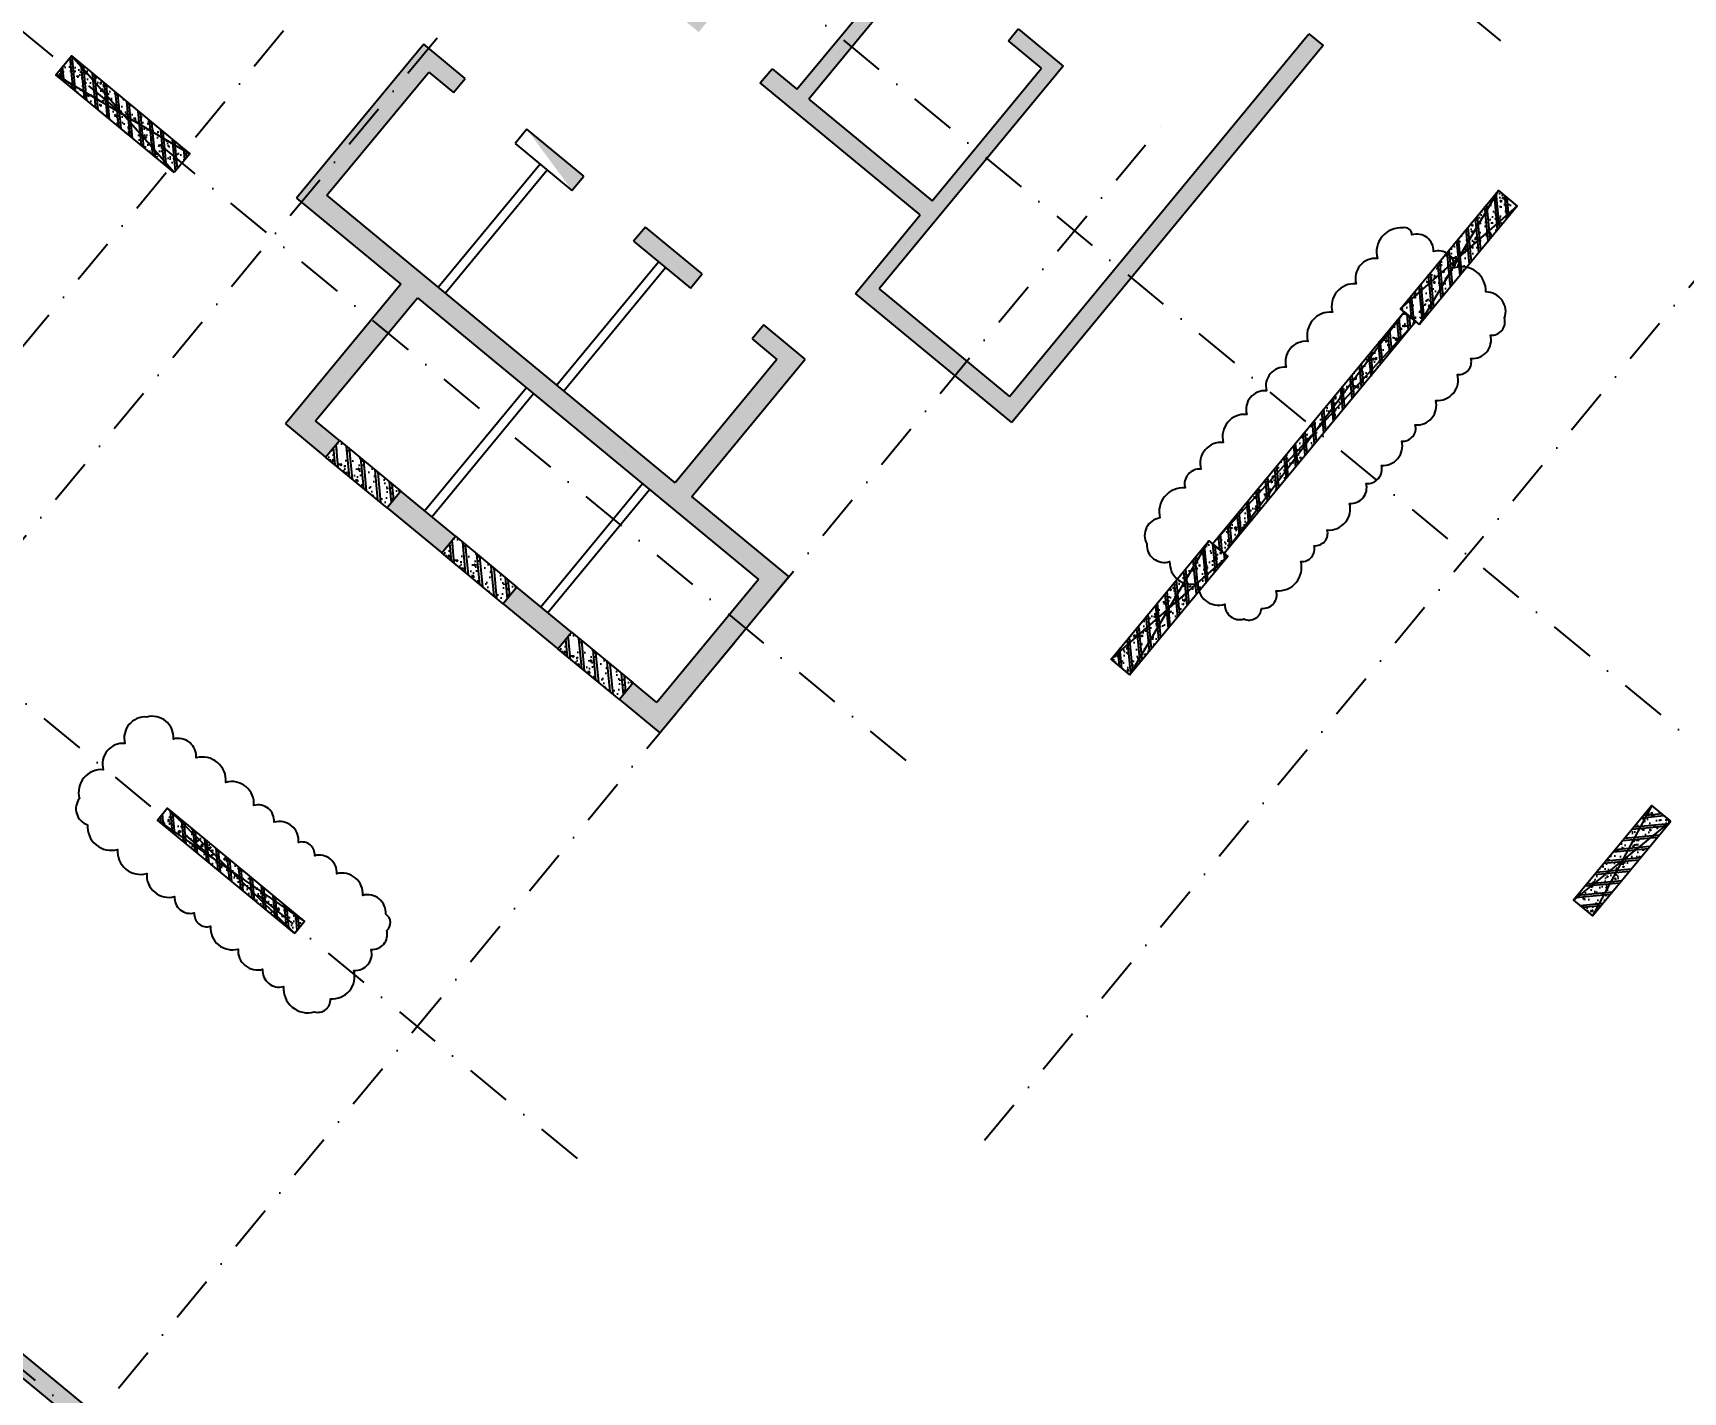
# Model space of a CAD drawing. Header units: millimetres. Extents: x -185400 to 12385, y -14070 to 168686.
# Drawn here: x -91778 to -64925, y 84462 to 106585 of the extents above; entities that cross this region are included whole.
import ezdxf

# ---------------------------------------------------------------- set-up
doc = ezdxf.new("R2010")
doc.units = ezdxf.units.MM
doc.header["$LTSCALE"] = 300
doc.header["$MEASUREMENT"] = 0
doc.set_wipeout_variables(frame=1)
doc.linetypes.add('DASHDOT', pattern=[1, 0.5, -0.25, 0, -0.25])
doc.linetypes.add('HIDDEN', pattern=[0.375, 0.25, -0.125])
doc.layers.add('#220929_Dieu chinh', color=4, linetype='Continuous', plot=False)
for name, color, linetype in [('KC-Betong', 6, 'Continuous'), ('KT-Hatch', 251, 'Continuous'), ('KT-Kich thuoc', 9, 'Continuous'), ('KT-Luoi truc South Tower', 8, 'DASHDOT'), ('KT-Net cot vach', 6, 'Continuous'), ('KT-Thay', 7, 'Continuous')]:
    doc.layers.add(name, color=color, linetype=linetype)
doc.layers.add('KT-Chi gioi XD', color=7, linetype='HIDDEN', true_color=0x0066cc)
doc.styles.add('Arial Narrow', font='ARIALN.TTF')
doc.dimstyles.new('ccu12-200', dxfattribs={"dimscale": 200, "dimtxt": 2.5, "dimasz": 1, "dimexe": 1, "dimexo": 2, "dimgap": 1, "dimtad": 1, "dimdec": 0, "dimdsep": 46, "dimtxsty": 'Arial Narrow', "dimblk": 'ARCHTICK', "dimcen": -1, "dimdle": 1, "dimclrd": 256, "dimclre": 256, "dimclrt": 3, "dimadec": 0, "dimazin": 2, "dimtfac": 0.1, "dimtdec": 0, "dimtmove": 0, "dimatfit": 1, "dimldrblk": 'ARCHTICK', "dimfxl": 1, "dimtvp": 0.833333, "dimtolj": 1, "dimtzin": 12, "dimarcsym": 0})

# ---------------------------------------------------------------- blocks, each defined once
blk = doc.blocks.new('*U18')
h = blk.add_hatch()
h.set_pattern_fill('VATLIEU04', color=250, scale=40, style=0, pattern_type=2)
h.set_pattern_definition([(50, (1550, 450), (286.904, -25.1), [30, -330]), (355, (1550, 450), (-55.5, 300.877), [24, -264]), (100.451, (1573.9, 447.9), (231.404, 275.776), [25.496, -280.457]), (46.184, (1550, 530), (426.896, -66.21), [45, -495]), (96.636, (1585.57, 524.5), (373.865, 389.65), [38.244, -420.685]), (351.184, (1550, 530), (373.865, 389.65), [36, -396]), (21, (1590, 510), (238.763, -161.048), [30, -330]), (326, (1590, 510), (97.326, 290.06), [24, -264]), (71.451, (1609.9, 496.58), (336.09, 129.012), [25.496, -280.457]), (37.5, (1550, 450), (4.864, 133.1575), [0, -260.8, 0, -268, 0, -265]), (7.5, (1550, 450), (105.228, 157.765), [0, -152.8, 0, -254.8, 0, -101]), (327.5, (1460.8, 450), (213.529, -9.022), [0, -100, 0, -312, 0, -414]), (317.5, (1420.8, 450), (233.274, 40.042), [0, -130, 0, -207.2, 0, -294]), (45, (1550, 450), (-120.208, 120.208), []), (45, (1550, 499), (-120.208, 120.208), [])])
h.paths.add_polyline_path([(-475, -475), (2025, -475), (2025, -75), (-475, -75)])
at = {"color": 6, "ltscale": 0.25}
blk.add_lwpolyline([(-475, -475), (2025, -475), (2025, -75), (-475, -75)], close=True, dxfattribs=at)
at = {"layer": 'Defpoints', "linetype": 'ByBlock', "ltscale": 30}
for p, q in [((2025, -475), (-475, -75)), ((-475, -475), (2025, -75))]:
    blk.add_line(p, q, dxfattribs=at)
blk = doc.blocks.new('*U16')
h = blk.add_hatch()
h.set_pattern_fill('VATLIEU04', color=250, scale=40, style=0, pattern_type=2)
h.set_pattern_definition([(50, (-550, 2550), (286.904, -25.1), [30, -330]), (355, (-550, 2550), (-55.5, 300.877), [24, -264]), (100.451, (-526.1, 2547.9), (231.404, 275.776), [25.496, -280.457]), (46.184, (-550, 2630), (426.896, -66.208), [45, -495]), (96.636, (-514.43, 2624.5), (373.865, 389.647), [38.244, -420.685]), (351.184, (-550, 2630), (373.865, 389.65), [36, -396]), (21, (-510, 2610), (238.763, -161.048), [30, -330]), (326, (-510, 2610), (97.326, 290.06), [24, -264]), (71.451, (-490.1, 2596.58), (336.09, 129.012), [25.496, -280.457]), (37.5, (-550, 2550), (4.864, 133.1575), [0, -260.8, 0, -268, 0, -265]), (7.5, (-550, 2550), (105.228, 157.765), [0, -152.8, 0, -254.8, 0, -101]), (327.5, (-639.2, 2550), (213.529, -9.022), [0, -100, 0, -312, 0, -414]), (317.5, (-679.2, 2550), (233.274, 40.042), [0, -130, 0, -207.2, 0, -294]), (45, (-550, 2550), (-120.208, 120.208), []), (45, (-550, 2599), (-120.208, 120.208), [])])
h.paths.add_polyline_path([(-475, -475), (-75, -475), (-75, 2025), (-475, 2025)])
at = {"color": 6, "ltscale": 0.25}
blk.add_lwpolyline([(-475, -475), (-75, -475), (-75, 2025), (-475, 2025)], close=True, dxfattribs=at)
at = {"layer": 'Defpoints', "linetype": 'ByBlock', "ltscale": 30}
for p, q in [((-75, -475), (-475, 2025)), ((-475, -475), (-75, 2025))]:
    blk.add_line(p, q, dxfattribs=at)
blk = doc.blocks.new('*U17')
h = blk.add_hatch()
h.set_pattern_fill('VATLIEU04', color=250, scale=40, style=0, pattern_type=2)
h.set_pattern_definition([(50, (-550, 2050), (286.904, -25.1), [30, -330]), (355, (-550, 2050), (-55.5, 300.877), [24, -264]), (100.451, (-526.1, 2047.9), (231.404, 275.776), [25.496, -280.457]), (46.184, (-550, 2130), (426.896, -66.208), [45, -495]), (96.636, (-514.43, 2124.5), (373.865, 389.65), [38.244, -420.685]), (351.184, (-550, 2130), (373.865, 389.65), [36, -396]), (21, (-510, 2110), (238.763, -161.048), [30, -330]), (326, (-510, 2110), (97.326, 290.06), [24, -264]), (71.451, (-490.1, 2096.58), (336.09, 129.012), [25.496, -280.457]), (37.5, (-550, 2050), (4.864, 133.1575), [0, -260.8, 0, -268, 0, -265]), (7.5, (-550, 2050), (105.228, 157.765), [0, -152.8, 0, -254.8, 0, -101]), (327.5, (-639.2, 2050), (213.529, -9.022), [0, -100, 0, -312, 0, -414]), (317.5, (-679.2, 2050), (233.274, 40.042), [0, -130, 0, -207.2, 0, -294]), (45, (-550, 2050), (-120.208, 120.208), []), (45, (-550, 2099), (-120.208, 120.208), [])])
h.paths.add_polyline_path([(-475, -475), (-75, -475), (-75, 1525), (-475, 1525)])
at = {"color": 6, "ltscale": 0.25}
blk.add_lwpolyline([(-475, -475), (-75, -475), (-75, 1525), (-475, 1525)], close=True, dxfattribs=at)
at = {"layer": 'Defpoints', "linetype": 'ByBlock', "ltscale": 30}
for p, q in [((-75, -475), (-475, 1525)), ((-475, -475), (-75, 1525))]:
    blk.add_line(p, q, dxfattribs=at)
blk = doc.blocks.new('A$C757F5D6E')
at = {"layer": 'KT-Hatch'}
h = blk.add_hatch(dxfattribs=at)
h.set_pattern_fill('1BETONG2-BOP', color=256, scale=50, pattern_type=2)
h.set_pattern_definition([(10.4488, (-107837.5, 97943.8), (256.5447, -252.5566), [37.5, -412.5]), (315.4488, (-107837.5, 97943.8), (185.993, 334.1673), [30, -330]), (60.9002, (-107816.1, 97922.76), (442.5378, 81.6104), [31.87, -350.571]), (6.633, (-107773.8, 98020.9), (358.753, -403.604), [56.25, -618.75]), (57.0844, (-107743.9, 97987.3), (670.482, 77.9686), [47.805, -525.8565]), (311.633, (-107773.8, 98020.9), (670.482, 77.969), [45, -495]), (341.4488, (-107751.18, 97969.8), (101.9372, -345.2663), [37.5, -412.5]), (186.4488, (-107751.2, 97969.8), (142.6476, -354.842), [30, -330]), (31.9002, (-107742.7, 97941.02), (426.6178, -143.1685), [31.87, -350.571]), (27.94883, (-107837.49, 97943.8), (33.61392, 163.13077), [0, -326, 0, -335, 0, -331.25]), (324.94883, (-107837.5, 97943.8), (230.25835, 56.3262), [0, -191, 0, -318.5, 0, -126.25]), (287.94883, (-107923.46, 98014.8), (198.62244, -178.65583), [0, -125, 0, -390, 0, -517.5]), (277.9488, (-107962.02, 98046.64), (256.7064, -147.0836), [0, -162.5, 0, -259, 0, -367.5]), (275.4488, (-107837.5, 97943.8), (211.5398, 20.1783), []), (275.4488, (-107798.5, 97991.03), (211.5398, 20.1783), [])])
h.paths.add_polyline_path([(-80614, 110414), (-78800, 112611), (-76641, 110829), (-77118, 110250), (-76887, 110059), (-76218, 110869), (-79495, 113575), (-79686, 113344), (-79031, 112802), (-80846, 110605), (-81501, 111146), (-83507, 108717), (-82871, 108192), (-82680, 108423), (-83085, 108758), (-81429, 110762), (-77689, 107674), (-79345, 105669), (-79750, 106004), (-79941, 105772), (-77338, 103623), (-78392, 102347), (-75848, 100246), (-70782, 106380), (-71014, 106571), (-75888, 100668), (-78008, 102419), (-75012, 106047), (-75745, 106652), (-75904, 106459), (-75364, 106014), (-77147, 103855), (-79152, 105510), (-77369, 107669), (-76907, 107287), (-76747, 107480), (-78097, 108594), (-77715, 109057), (-77946, 109248), (-78455, 108631)])
h.paths.add_polyline_path([(-80943, 106600), (-80752, 106831), (-81677, 107596), (-81868, 107364)], flags=17)
h = blk.add_hatch(dxfattribs=at)
h.set_pattern_fill('1BETONG2-BOP', color=256, scale=50, pattern_type=2)
h.set_pattern_definition([(10.4488, (-107805.65, 97982.36), (256.5447, -252.5566), [37.5, -412.5]), (315.4488, (-107805.65, 97982.36), (185.993, 334.1673), [30, -330]), (60.9002, (-107784.27, 97961.3), (442.538, 81.6104), [31.87, -350.571]), (6.633, (-107741.98, 98059.46), (358.753, -403.604), [56.25, -618.75]), (57.0844, (-107712.1, 98025.83), (670.482, 77.969), [47.805, -525.8565]), (311.633, (-107742, 98059.46), (670.482, 77.969), [45, -495]), (341.4488, (-107719.34, 98008.35), (101.9372, -345.2663), [37.5, -412.5]), (186.4488, (-107719.34, 98008.35), (142.6476, -354.842), [30, -330]), (31.9002, (-107710.85, 97979.58), (426.618, -143.1685), [31.87, -350.571]), (27.94883, (-107805.65, 97982.36), (33.6139, 163.1308), [0, -326, 0, -335, 0, -331.25]), (324.9488, (-107805.65, 97982.36), (230.2583, 56.3262), [0, -191, 0, -318.5, 0, -126.25]), (287.94883, (-107891.63, 98053.36), (198.62244, -178.6558), [0, -125, 0, -390, 0, -517.5]), (277.9488, (-107930.18, 98085.2), (256.7064, -147.0836), [0, -162.5, 0, -259, 0, -367.5]), (275.4488, (-107805.65, 97982.36), (211.5398, 20.1783), []), (275.4488, (-107766.65, 98029.59), (211.5398, 20.1783), [])])
h.paths.add_polyline_path([(-82004, 103196), (-81078, 102432), (-80887, 102663), (-81812, 103427)], flags=17)
h.paths.add_polyline_path([(-87487, 103898), (-85792, 102499), (-87670, 100224), (-87015, 99683), (-86792, 99953), (-87178, 100271), (-85522, 102276), (-79971, 97691), (-81626, 95687), (-82012, 96005), (-82234, 95735), (-81579, 95194), (-79478, 97738), (-81057, 99042), (-79210, 101278), (-79885, 101835), (-80076, 101604), (-79671, 101270), (-81327, 99265), (-86994, 103945), (-85338, 105950), (-84934, 105616), (-84742, 105847), (-85417, 106404)])
h.paths.add_polyline_path([(-83014, 96833), (-83901, 97565), (-84124, 97295), (-83237, 96563)], flags=17)
h.paths.add_polyline_path([(-84903, 98393), (-85790, 99125), (-86013, 98855), (-85126, 98123)], flags=17)
edge = h.paths.add_edge_path(flags=17)
edge.add_line((-82815, 104255), (-83740, 105019))
edge.add_line((-83931, 104788), (-83006, 104024))
edge.add_line((-83740, 105019), (-83931, 104788))
edge.add_line((-83006, 104024), (-82815, 104255))
h = blk.add_hatch(dxfattribs=at)
h.set_pattern_fill('1BETONG2-BOP', color=256, scale=50, pattern_type=2)
h.set_pattern_definition([(10.4488, (-107612.9, 97823.17), (256.5447, -252.5566), [37.5, -412.5]), (315.4488, (-107612.9, 97823.17), (185.993, 334.1673), [30, -330]), (60.9002, (-107591.5, 97802.12), (442.538, 81.6104), [31.87, -350.571]), (6.633, (-107549.2, 97900.27), (358.753, -403.604), [56.25, -618.75]), (57.0844, (-107519.3, 97866.64), (670.482, 77.969), [47.805, -525.856]), (311.633, (-107549.2, 97900.27), (670.482, 77.969), [45, -495]), (341.4488, (-107526.58, 97849.16), (101.937, -345.2663), [37.5, -412.5]), (186.4488, (-107526.58, 97849.16), (142.6476, -354.842), [30, -330]), (31.9002, (-107518.1, 97820.4), (426.618, -143.1685), [31.87, -350.571]), (27.9488, (-107612.89, 97823.17), (33.6139, 163.1308), [0, -326, 0, -335, 0, -331.25]), (324.9488, (-107612.89, 97823.17), (230.2583, 56.3262), [0, -191, 0, -318.5, 0, -126.25]), (287.9488, (-107698.86, 97894.17), (198.6224, -178.6558), [0, -125, 0, -390, 0, -517.5]), (277.9488, (-107737.42, 97926), (256.7064, -147.0836), [0, -162.5, 0, -259, 0, -367.5]), (275.4488, (-107612.9, 97823.17), (211.5398, 20.1783), []), (275.4488, (-107573.89, 97870.4), (211.5398, 20.1783), [])])
h.paths.add_polyline_path([(-86792, 99953), (-85790, 99125), (-86013, 98855), (-87015, 99683)])
h = blk.add_hatch(dxfattribs=at)
h.set_pattern_fill('1BETONG2-BOP', color=256, scale=50, pattern_type=2)
h.set_pattern_definition([(10.4488, (-105723.8, 96263.1), (256.5447, -252.5566), [37.5, -412.5]), (315.4488, (-105723.8, 96263.1), (185.993, 334.1673), [30, -330]), (60.9002, (-105702.42, 96242.04), (442.538, 81.6104), [31.87, -350.571]), (6.633, (-105660.13, 96340.2), (358.753, -403.604), [56.25, -618.75]), (57.0844, (-105630.23, 96306.56), (670.482, 77.969), [47.805, -525.856]), (311.633, (-105660.1, 96340.2), (670.482, 77.969), [45, -495]), (341.4488, (-105637.5, 96289.08), (101.937, -345.2663), [37.5, -412.5]), (186.4488, (-105637.5, 96289.08), (142.6476, -354.842), [30, -330]), (31.9002, (-105629, 96260.3), (426.618, -143.1685), [31.87, -350.571]), (27.9488, (-105723.8, 96263.09), (33.6139, 163.1308), [0, -326, 0, -335, 0, -331.25]), (324.9488, (-105723.8, 96263.09), (230.2583, 56.3262), [0, -191, 0, -318.5, 0, -126.25]), (287.9488, (-105809.77, 96334.09), (198.6224, -178.6558), [0, -125, 0, -390, 0, -517.5]), (277.9488, (-105848.33, 96365.93), (256.7064, -147.0836), [0, -162.5, 0, -259, 0, -367.5]), (275.4488, (-105723.8, 96263.09), (211.5398, 20.1783), []), (275.4488, (-105684.8, 96310.31), (211.5398, 20.1783), [])])
h.paths.add_polyline_path([(-84903, 98393), (-83901, 97565), (-84124, 97295), (-85126, 98123)])
h = blk.add_hatch(dxfattribs=at)
h.set_pattern_fill('1BETONG2-BOP', color=256, scale=50, pattern_type=2)
h.set_pattern_definition([(10.4488, (-103834.7, 94703), (256.5447, -252.5566), [37.5, -412.5]), (315.4488, (-103834.7, 94703), (185.993, 334.1673), [30, -330]), (60.9002, (-103813.34, 94681.96), (442.538, 81.6104), [31.87, -350.571]), (6.633, (-103771.04, 94780.1), (358.753, -403.604), [56.25, -618.75]), (57.0844, (-103741.14, 94746.5), (670.482, 77.969), [47.805, -525.856]), (311.633, (-103771.04, 94780.1), (670.482, 77.969), [45, -495]), (341.4488, (-103748.4, 94729), (101.937, -345.2663), [37.5, -412.5]), (186.4488, (-103748.4, 94729), (142.6476, -354.842), [30, -330]), (31.9002, (-103739.9, 94700.23), (426.618, -143.1685), [31.87, -350.571]), (27.9488, (-103834.71, 94703.01), (33.6139, 163.1308), [0, -326, 0, -335, 0, -331.25]), (324.9488, (-103834.71, 94703), (230.2583, 56.3262), [0, -191, 0, -318.5, 0, -126.25]), (287.9488, (-103920.69, 94774.01), (198.6224, -178.6558), [0, -125, 0, -390, 0, -517.5]), (277.9488, (-103959.24, 94805.85), (256.7064, -147.0836), [0, -162.5, 0, -259, 0, -367.5]), (275.4488, (-103834.71, 94703), (211.5398, 20.1783), []), (275.4488, (-103795.71, 94750.24), (211.5398, 20.1783), [])])
h.paths.add_polyline_path([(-83014, 96833), (-82012, 96005), (-82234, 95735), (-83237, 96563)])
at = {"layer": 'KT-Hatch', "ltscale": 0.5}
h = blk.add_hatch(dxfattribs=at)
h.set_pattern_fill('VATLIEU04', color=256, scale=50, angle=45, pattern_type=2)
h.set_pattern_definition([(95, (-1153005.9, 53036.63), (275.776, 231.40354), [37.5, -412.5]), (40, (-1153005.9, 53036.63), (-314.99608, 216.88407), [30, -330]), (145.4514, (-1152982.9, 53055.9), (-39.21973, 448.28764), [31.8701, -350.57106]), (91.1842, (-1153076.6, 53107.34), (435.8465, 318.80688), [56.25, -618.75]), (141.6356, (-1153040.3, 53133.9), (-13.9495, 674.85584), [47.80514, -525.8565]), (36.1842, (-1153076.6, 53107.34), (-13.95003, 674.85583), [45, -495]), (66, (-1153023.57, 53125.02), (353.38579, 68.69124), [37.5, -412.5]), (11, (-1153023.57, 53125.02), (-170.3543, 342.40422), [30, -330]), (116.4514, (-1152994.12, 53130.74), (183.03181, 411.09531), [31.8701, -350.57106]), (82.5, (-1153005.9, 53036.63), (-113.396593, 121.994909), [0, -326, 0, -335, 0, -331.25]), (52.5, (-1153005.9, 53036.63), (-46.43647, 232.454725), [0, -191, 0, -318.5, 0, -126.25]), (12.5, (-1153084.74, 52957.79), (196.709084, 180.760381), [0, -125, 0, -390, 0, -517.5]), (2.5, (-1153120.1, 52922.43), (170.79499, 241.579903), [0, -162.5, 0, -259, 0, -367.5]), (90, (-1153005.9, 53036.63), (-212.5, 0), []), (90, (-1153049.2, 53079.94), (-212.5, 0), [])])
h.paths.add_polyline_path([(-100023, 88248), (-101678, 86243), (-99673, 84587), (-98018, 86592), (-98480, 86974), (-98289, 87205), (-97595, 86632), (-98041, 86093), (-92952, 81890), (-91169, 84049), (-98726, 90289), (-98535, 90520), (-90747, 84089), (-92912, 81468), (-98232, 85861), (-99633, 84165), (-102100, 86203), (-100063, 88670), (-99831, 88479), (-99831, 88479), (-99292, 88033), (-99483, 87802)])
at = {"layer": 'KC-Betong'}
for p, q in [((-79345, 105669), (-77689, 107674)), ((-77369, 107669), (-79152, 105510)), ((-75904, 106459), (-75745, 106652)), ((-75745, 106652), (-75012, 106047)), ((-85417, 106404, 0), (-87487, 103898, 0)), ((-84742, 105847, 0), (-85417, 106404, 0)), ((-75364, 106014), (-75904, 106459)), ((-75888, 100668), (-71014, 106571)), ((-70782, 106380), (-75848, 100246)), ((-71014, 106571), (-70782, 106380)), ((-86994, 103945, 0), (-85338, 105950, 0)), ((-85338, 105950, 0), (-84934, 105616, 0)), ((-84934, 105616, 0), (-84742, 105847, 0)), ((-79941, 105772, 0), (-79750, 106004, 0)), ((-79750, 106004, 0), (-79345, 105669)), ((-75012, 106047), (-78008, 102419)), ((-77147, 103855), (-75364, 106014)), ((-77338, 103623), (-79941, 105772, 0)), ((-79152, 105510), (-77147, 103855)), ((-83740, 105019, 0), (-83931, 104788, 0)), ((-82815, 104255, 0), (-83740, 105019, 0)), ((-83931, 104788, 0), (-83006, 104024, 0)), ((-83006, 104024, 0), (-82815, 104255, 0)), ((-81327, 99265, 0), (-86994, 103945, 0)), ((-87487, 103898, 0), (-85792, 102499, 0)), ((-81812, 103427, 0), (-82004, 103196, 0)), ((-80887, 102663, 0), (-81812, 103427, 0)), ((-78392, 102347), (-77338, 103623)), ((-82004, 103196, 0), (-81078, 102432, 0)), ((-81078, 102432, 0), (-80887, 102663, 0)), ((-85792, 102499, 0), (-87670, 100224, 0)), ((-75848, 100246), (-78392, 102347)), ((-78008, 102419), (-75888, 100668)), ((-87178, 100271, 0), (-85522, 102276, 0)), ((-85522, 102276, 0), (-79971, 97691, 0)), ((-79885, 101835, 0), (-80076, 101604, 0)), ((-79210, 101278, 0), (-79885, 101835, 0)), ((-80076, 101604, 0), (-79671, 101270, 0)), ((-79671, 101270, 0), (-81327, 99265, 0)), ((-81057, 99042, 0), (-79210, 101278, 0)), ((-87670, 100224, 0), (-87015, 99683, 0)), ((-86792, 99953, 0), (-87178, 100271, 0)), ((-87015, 99683, 0), (-86792, 99953, 0)), ((-85790, 99125, 0), (-86013, 98855, 0)), ((-84903, 98393, 0), (-85790, 99125, 0)), ((-86013, 98855, 0), (-85126, 98123, 0)), ((-79478, 97738, 0), (-81057, 99042, 0)), ((-85126, 98123, 0), (-84903, 98393, 0)), ((-83901, 97565, 0), (-84124, 97295, 0)), ((-83014, 96833, 0), (-83901, 97565, 0)), ((-79971, 97691, 0), (-81626, 95687, 0)), ((-81579, 95194, 0), (-79478, 97738, 0)), ((-84124, 97295, 0), (-83237, 96563, 0)), ((-83237, 96563, 0), (-83014, 96833, 0)), ((-82012, 96005, 0), (-82234, 95735, 0)), ((-81626, 95687, 0), (-82012, 96005, 0)), ((-82234, 95735, 0), (-81579, 95194, 0))]:
    blk.add_line(p, q, dxfattribs=at)
at = {"layer": 'KC-Betong', "ltscale": 0.5}
blk.add_lwpolyline([(-100023, 88248), (-101678, 86243), (-99673, 84587), (-98018, 86592), (-98480, 86974), (-98289, 87205), (-97595, 86632), (-98041, 86093), (-92952, 81890), (-91169, 84049), (-98726, 90289), (-98535, 90520), (-90747, 84089), (-92912, 81468), (-98232, 85861), (-99633, 84165), (-102100, 86203), (-100063, 88670), (-99831, 88479), (-99831, 88479), (-99292, 88033), (-99483, 87802), (-100023, 88248)], dxfattribs=at)
at = {"layer": 'KT-Net cot vach', "elevation": 0}
for points in [[(-86792, 99953), (-85790, 99125), (-86013, 98855), (-87015, 99683)], [(-84903, 98393), (-83901, 97565), (-84124, 97295), (-85126, 98123)], [(-83014, 96833), (-82012, 96005), (-82234, 95735), (-83237, 96563)]]:
    blk.add_lwpolyline(points, close=True, dxfattribs=at)
at = {"layer": 'KT-Thay'}
for p, q in [((-85182, 102449, 0), (-83526, 104454, 0)), ((-85066, 102353, 0), (-83411, 104358, 0)), ((-83254, 100857, 0), (-81599, 102862, 0)), ((-83139, 100761, 0), (-81483, 102766, 0)), ((-85404, 98807, 0), (-83749, 100811, 0)), ((-85289, 98711, 0), (-83633, 100716, 0)), ((-83515, 97246, 0), (-81860, 99251, 0)), ((-83399, 97151, 0), (-81744, 99156, 0))]:
    blk.add_line(p, q, dxfattribs=at)
at = {"layer": 'KC-Betong', "linetype": 'ByBlock', "xscale": -1, "rotation": 320.4488276923595}
for name, p in [('*U18', (-89543, 104981)), ('*U16', (-69277, 102510)), ('*U16', (-73989, 96804))]:
    blk.add_blockref(name, p, dxfattribs=at)
at = {"layer": 'KC-Betong', "linetype": 'ByBlock', "rotation": 140.4488257820859}
blk.add_blockref('*U17', (-65794, 93692), dxfattribs=at)
blk = doc.blocks.new('_ARCHTICK')
at = {"color": 0, "linetype": 'ByBlock', "const_width": 0.15}
blk.add_lwpolyline([(-0.5, -0.5), (0.5, 0.5)], dxfattribs=at)
blk = doc.blocks.new('*D102')
at = {"layer": 'Defpoints', "color": 0, "transparency": 16777216}
for p in [(-85499, 133966), (-81097, 130331), (-123887, 78516, 0)]:
    blk.add_point(p, dxfattribs=at)
at = {"layer": 'KT-Kich thuoc', "lineweight": -2, "transparency": 16777216}
for p, q in [((-128417, 81997), (-85371, 134121)), ((-81405, 130586), (-85653, 134094)), ((-124196, 78771), (-128444, 82279))]:
    blk.add_line(p, q, dxfattribs=at)
at = {"layer": 'KT-Kich thuoc', "lineweight": -2, "transparency": 16777216, "xscale": 200, "yscale": 200, "zscale": 200}
for p, rotation in [((-85499, 133966), 50.44882697620305), ((-128289, 82151), 230.4488269762031)]:
    blk.add_blockref('_ARCHTICK', p, dxfattribs=dict(at, rotation=rotation))
at = {"layer": 'KT-Kich thuoc', "color": 3, "transparency": 16777216, "insert": (-105576, 110369), "char_height": 500, "attachment_point": 5, "rotation": 50.4488, "style": 'Arial Narrow'}
blk.add_mtext('\\A1;67200', dxfattribs=at)
blk = doc.blocks.new('*U261')
h = blk.add_hatch()
h.set_pattern_fill('VATLIEU04', color=250, scale=40, style=0, pattern_type=2)
h.set_pattern_definition([(50, (-700, 4950), (286.904, -25.101), [30, -330]), (355, (-700, 4950), (-55.5, 300.877), [24, -264]), (100.4514, (-676.1, 4947.9), (231.404, 275.776), [25.496, -280.457]), (46.184, (-700, 5030), (426.896, -66.208), [45, -495]), (96.636, (-664.43, 5024.5), (373.865, 389.647), [38.244, -420.685]), (351.184, (-700, 5030), (373.865, 389.647), [36, -396]), (21, (-660, 5010), (238.763, -161.048), [30, -330]), (326, (-660, 5010), (97.326, 290.06), [24, -264]), (71.4514, (-640.1, 4996.58), (336.089, 129.012), [25.496, -280.457]), (37.5, (-700, 4950), (4.864, 133.1575), [0, -260.8, 0, -268, 0, -265]), (7.5, (-700, 4950), (105.228, 157.7647), [0, -152.8, 0, -254.8, 0, -101]), (327.5, (-789.2, 4950), (213.529, -9.022), [0, -100, 0, -312, 0, -414]), (317.5, (-829.2, 4950), (233.2745, 40.042), [0, -130, 0, -207.2, 0, -294]), (45, (-700, 4950), (-120.208, 120.208), []), (45, (-700, 4999), (-120.208, 120.208), [])])
h.paths.add_polyline_path([(-475, -475), (-225, -475), (-225, 4425), (-475, 4425)])
at = {"color": 6, "ltscale": 0.25}
blk.add_lwpolyline([(-475, -475), (-225, -475), (-225, 4425), (-475, 4425)], close=True, dxfattribs=at)
at = {"layer": 'Defpoints', "linetype": 'ByBlock', "ltscale": 30}
for p, q in [((-225, -475), (-475, 4425)), ((-475, -475), (-225, 4425))]:
    blk.add_line(p, q, dxfattribs=at)
blk = doc.blocks.new('*U175')
h = blk.add_hatch()
h.set_pattern_fill('VATLIEU04', color=250, scale=40, style=0, pattern_type=2)
h.set_pattern_definition([(50, (1950, 300), (286.904, -25.1), [30, -330]), (355, (1950, 300), (-55.5, 300.877), [24, -264]), (100.451, (1973.9, 297.9), (231.404, 275.776), [25.496, -280.457]), (46.184, (1950, 380), (426.896, -66.21), [45, -495]), (96.636, (1985.57, 374.5), (373.865, 389.65), [38.244, -420.685]), (351.184, (1950, 380), (373.865, 389.65), [36, -396]), (21, (1990, 360), (238.763, -161.048), [30, -330]), (326, (1990, 360), (97.326, 290.06), [24, -264]), (71.451, (2009.9, 346.58), (336.09, 129.012), [25.496, -280.457]), (37.5, (1950, 300), (4.864, 133.1575), [0, -260.8, 0, -268, 0, -265]), (7.5, (1950, 300), (105.228, 157.765), [0, -152.8, 0, -254.8, 0, -101]), (327.5, (1860.8, 300), (213.529, -9.022), [0, -100, 0, -312, 0, -414]), (317.5, (1820.8, 300), (233.274, 40.042), [0, -130, 0, -207.2, 0, -294]), (45, (1950, 300), (-120.208, 120.208), []), (45, (1950, 349), (-120.208, 120.208), [])])
h.paths.add_polyline_path([(-475, -475), (2425, -475), (2425, -225), (-475, -225)])
at = {"color": 6, "ltscale": 0.25}
blk.add_lwpolyline([(-475, -475), (2425, -475), (2425, -225), (-475, -225)], close=True, dxfattribs=at)
at = {"layer": 'Defpoints', "linetype": 'ByBlock', "ltscale": 30}
for p, q in [((2425, -475), (-475, -225)), ((-475, -475), (2425, -225))]:
    blk.add_line(p, q, dxfattribs=at)

msp = doc.modelspace()

# ---------------------------------------------------------------- linework, layer by layer
at = {"layer": '#220929_Dieu chinh', "color": 4, "elevation": 0}
msp.add_lwpolyline([(-89926.5, 95450.2, 0.5205671), (-90280.8, 95021.2, 0.5205671), (-90634.3, 94593.1, 0.5205671), (-91021.3, 94124.6, 0.5205671), (-90889.7, 93697.4, 0.5205671), (-90401.8, 93294.5, 0.5205671), (-89926.5, 92902, 0.5205671), (-89473.1, 92527.5, 0.5205671), (-89153.2, 92263.3, 0.5205671), (-88887.1, 92043.5, 0.5205671), (-88439.2, 91673.7, 0.5205671), (-88040.1, 91344.1, 0.5205671), (-87700.9, 91064, 0.5205671), (-87199.7, 90650.1, 0.5205671), (-86938, 90863.7, 0.5205671), (-86557.2, 91324.8, 0.5205671), (-86274.2, 91667.4, 0.5205671), (-86020.8, 91974.3, 0.5205671), (-86037.8, 92238.8, 0.5205671), (-86410.9, 92546.9, 0.5205671), (-86835.5, 92897.5, 0.5205671), (-87192, 93191.9, 0.5205671), (-87454.8, 93408.9, 0.5205671), (-87853.6, 93738.3, 0.5205671), (-88182.6, 94010, 0.5205671), (-88638.5, 94386.5, 0.5205671), (-89121.2, 94785.1, 0.5205671), (-89492.7, 95092, 0.5205671)], format="xyb", close=True, dxfattribs=at)
at = {"layer": 'KT-Luoi truc South Tower', "ltscale": 5}
for p, q in [((-91607.7, 126042.2), (-67870, 106438.6)), ((-101286.6, 114322.1), (-77548.8, 94718.6)), ((-121609.1, 65563.6), (-82540.3, 112871.6)), ((-120067, 64290), (-80998.2, 111598.1)), ((-106635.5, 107845.3), (-82897.7, 88241.7)), ((-112356.4, 57922.4), (-73287.7, 105230.4)), ((-111984.3, 101368.4), (-88246.5, 81764.8))]:
    msp.add_line(p, q, dxfattribs=at)

# ---------------------------------------------------------------- block references
at = {"layer": 'KC-Betong', "linetype": 'ByBlock', "xscale": -1, "rotation": 320.4488276923595}
msp.add_blockref('*U175', (-87580.5, 92595.3), dxfattribs=at)

# ---------------------------------------------------------------- dimensions: what is measured, and where the dimension line sits
at = {"layer": 'KT-Kich thuoc'}
dim = msp.add_linear_dim(base=(-85498.7, 133966.3), p1=(-123887.5, 78516, 0), p2=(-81096.7, 130331), angle=50.44883, dimstyle='ccu12-200', dxfattribs=at)
dim.commit()
dim.dimension.update_dxf_attribs({"geometry": '*D102', "text_midpoint": (-105225.4, 110079.4), "dimtype": 161})

# ---------------------------------------------------------------- wipeouts: each hides what was drawn before it
at = {"ltscale": 0.5}
msp.add_wipeout([(-72583.6, 98270), (-69463.5, 102048.2), (-69270.7, 101889), (-72390.9, 98110.8)], dxfattribs=at).dxf.layer = 'KC-Betong'

# ---------------------------------------------------------------- next in the draw order: linework, layer by layer
at = {"layer": '#220929_Dieu chinh', "color": 4, "elevation": 0}
msp.add_lwpolyline([(-69483.4, 103412.4, 0.5205671), (-69899.5, 102915.5, 0.5205671), (-70246, 102501.7, 0.5205671), (-70631.9, 102040.9, 0.5205671), (-71030.2, 101565.1, 0.5205671), (-71383.5, 101143.3, 0.5205671), (-71703.6, 100760.9, 0.5205671), (-72026, 100375.9, 0.5205671), (-72407.2, 99920.7, 0.5205671), (-72771.7, 99485.4, 0.5205671), (-73028.7, 99178.5, 0.5205671), (-73437.2, 98690.7, 0.5205671), (-73652.8, 98269, 0.5205671), (-73279.3, 97980.4, 0.5205671), (-72821.6, 97626.6, 0.5205671), (-72380.9, 97286, 0.5205671), (-72071.5, 97046.8, 0.5205671), (-71784.4, 97217.8, 0.5205671), (-71543.7, 97505.3, 0.5205671), (-71144.6, 97981.8, 0.5205671), (-70928.7, 98239.7, 0.5205671), (-70714.3, 98495.8, 0.5205671), (-70352, 98928.4, 0.5205671), (-70081.4, 99251.6, 0.5205671), (-69833.9, 99547.1, 0.5205671), (-69503.5, 99941.7, 0.5205671), (-69281.5, 100206.8, 0.5205671), (-68949.8, 100603, 0.5205671), (-68595.1, 101026.6, 0.5205671), (-68376.1, 101288.1, 0.5205671), (-68058.7, 101667.1, 0.5205671), (-67829.5, 101940.9, 0.5205671), (-68134.9, 102370.2, 0.5205671), (-68643.7, 102763.4, 0.5205671), (-68985.4, 103027.5, 0.5205671), (-69336.9, 103299.2, 0.5205671)], format="xyb", close=True, dxfattribs=at)
at = {"layer": 'KT-Chi gioi XD', "lineweight": 13, "ltscale": 10, "elevation": 0, "flags": 128}
msp.add_lwpolyline([(-29078.1, 143772.1), (-33774.2, 161645), (-36124.3, 162456.9), (-45058.2, 155685.5), (-68562, 137753.5), (-92229.5, 120645.5, 0.684877), (-61797, 6849.6), (-41426.4, 4693.7), (-2997.3, 5908.3), (-146.9, 9554.9)], format="xyb", close=True, dxfattribs=at)
at = {"layer": 'KT-Luoi truc South Tower', "ltscale": 5}
for p, q in [((-95937.8, 120799), (-63888.7, 94331.6)), ((-54801.4, 114580.7), (-76348, 88490.1))]:
    msp.add_line(p, q, dxfattribs=at)

# ---------------------------------------------------------------- next in the draw order: block references
at = {"layer": 'KC-Betong', "linetype": 'ByBlock', "xscale": -1, "rotation": 320.4488276923595}
msp.add_blockref('*U261', (-72454.7, 98779.5), dxfattribs=at)
at = {"layer": 'KT-Kich thuoc'}
msp.add_blockref('A$C757F5D6E', (0, 0), dxfattribs=at)

doc.saveas('drawing.dxf')
